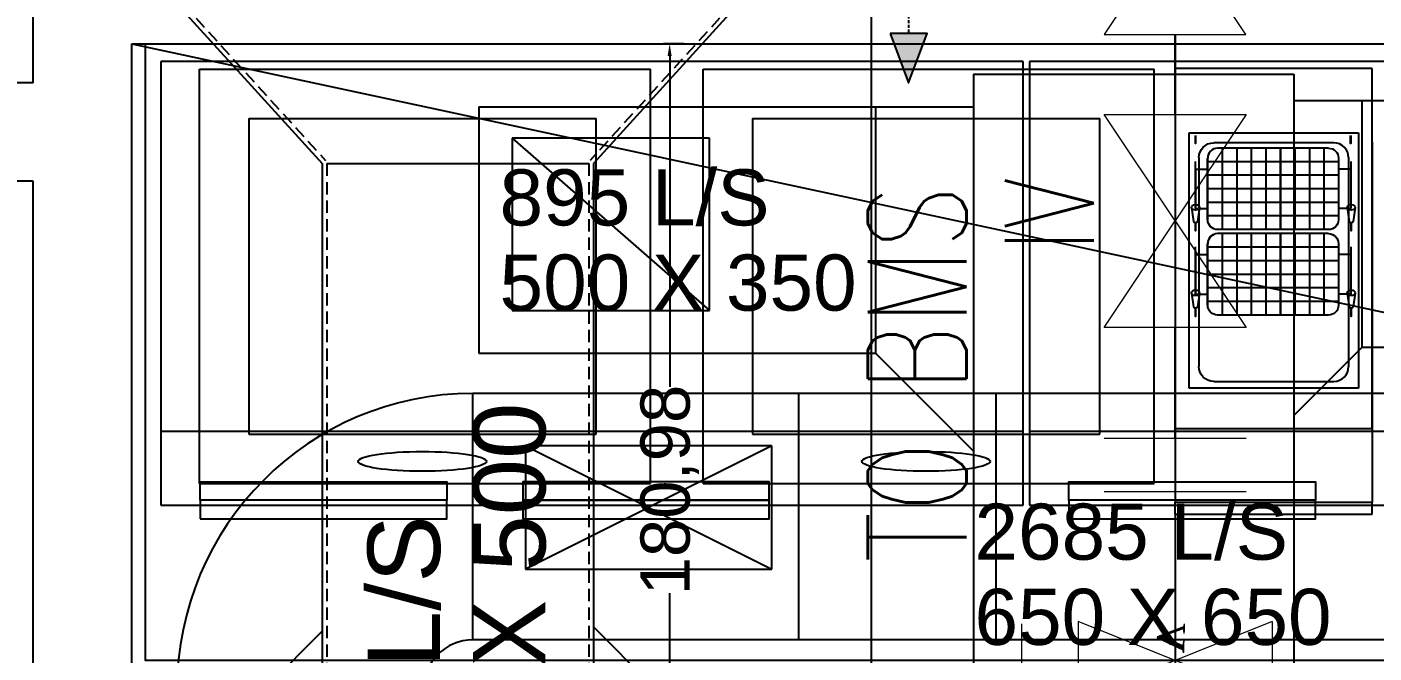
# Model space of a CAD drawing. Extents: x -2975 to 7327, y -1166 to 1029.
# Drawn here: x 318.1 to 591.4, y 582.1 to 709 of the extents above; entities that cross this region are included whole.
import ezdxf
from ezdxf.enums import TextEntityAlignment as Align

# ---------------------------------------------------------------- set-up
doc = ezdxf.new("R2010")
doc.units = 0
doc.header["$PDMODE"] = 34
for name, pattern in [('13032-XPS-L02$0$09014-XPS-L04$0$HIDDEN', [9.525, 6.35, -3.175]), ('DASHED', [0.75, 0.5, -0.25]), ('XR-Mince$0$Anchor Stor (Ground Floor Plan ) Xref$2$Retail Building ( Ground Floor ) Xref$0$HIDDEN', [0.375, 0.25, -0.125]), ('XR-Mince$0$DASHED', [0.75, 0.5, -0.25])]:
    doc.linetypes.add(name, pattern=pattern)
for name, color, linetype in [('13032-XPS-L02$0$09014-XPS-L04$0$M531G_CWS', 140, 'Continuous'), ('13032-XPS-L02$0$09014-XPS-L04$0$X-WSP-M-04-531-M08-09$0$Z000T_Symbol', 2, 'Continuous'), ('E-TEXT-LIGHTING', 7, 'Continuous'), ('M-EXHAUST', 1, 'Continuous'), ('M-FIRE FIGHTING-2 INCH', 1, 'Continuous'), ('M-FRESHAIR', 4, 'Continuous'), ('M-HVAC-BLUE', 5, 'Continuous'), ('M-PLUMBING-DRAIN-2 INCH', 6, 'Continuous'), ('M-PLUMBING-HWS-0.75 INCH', 1, 'Continuous'), ('WOOD1', 8, 'Continuous'), ('XR-Mince$0$EQUIP', 15, 'Continuous'), ('XR-Mince$0$EQUIPMENT', 15, 'Continuous'), ('XR-Mince$0$EQUIPMENT-WHITE', 8, 'Continuous'), ('XR-Mince$0$EQUIPMENTS', 15, 'Continuous'), ('XR-Mince$0$fur dashed', 15, 'XR-Mince$0$Anchor Stor (Ground Floor Plan ) Xref$2$Retail Building ( Ground Floor ) Xref$0$HIDDEN'), ('XR-Mince$0$new wall', 8, 'Continuous'), ('XR-Mince$0$TAXT', 8, 'Continuous')]:
    doc.layers.add(name, color=color, linetype=linetype)
for name, color, linetype, lineweight in [('13032-XPS-L02$0$09014-XPS-L04$0$P-DOMW-CPIP', 41, '13032-XPS-L02$0$09014-XPS-L04$0$CW', 30), ('13032-XPS-L02$0$09014-XPS-L04$0$P-DOMW-EQPM', 7, 'Continuous', 20), ('13032-XPS-L02$0$09014-XPS-L04$0$P-TEXT', 140, 'Continuous', 20), ('13032-XPS-L02$0$P-DOMW-CPIP', 41, '13032-XPS-L02$0$CW', 30), ('plumbing water supply', 40, 'Continuous', 13)]:
    doc.layers.add(name, color=color, linetype=linetype, lineweight=lineweight)
doc.styles.add('13032-XPS-L02$0$09014-XPS-L04$0$SCG-LIN', font='romans.shx', dxfattribs={"width": 0.85, "height": 1})
doc.styles.add('13032-XPS-L02$0$09014-XPS-L04$0$X-WSP-M-04-531-M07-10$0$WSP_2-5_200', font='romans.shx', dxfattribs={"width": 0.75, "height": 500})
doc.styles.add('13032-XPS-L02$0$09014-XPS-L04$0$X-WSP-M-04-531-M08-09$0$ROMANS', font='romans.shx', dxfattribs={"width": 0.75})
doc.styles.add('13032-XPS-L02$0$SCG-LIN', font='romans.shx', dxfattribs={"width": 0.85, "height": 1})
doc.styles.get("Standard").update_dxf_attribs({"font": 'arial.ttf'})
doc.styles.add('Value frame$0$Standard', font='times.ttf')
doc.linetypes.add('13032-XPS-L02$0$09014-XPS-L04$0$CW', pattern='A,1802.16164,-237.768554,["CW",13032-XPS-L02$0$09014-XPS-L04$0$SCG-LIN,S=220,R=359.896463,X=0,Y=-113.722379],-710.206471,1790.857906', length=4540.994571)
doc.linetypes.add('13032-XPS-L02$0$CW', pattern='A,1802.16164,-237.768554,["CW",13032-XPS-L02$0$SCG-LIN,S=220,R=359.896463,X=0,Y=-113.722379],-710.206471,1790.857906', length=4540.994571)
doc.dimstyles.new('ISO-25', dxfattribs={"dimtxt": 10, "dimasz": 2.5, "dimexe": 1.25, "dimexo": 0.625, "dimtad": 0, "dimtxsty": 'Standard', "dimcen": 2.5, "dimadec": 0, "dimazin": 0, "dimtfac": 1, "dimtix": 1, "dimtmove": 0, "dimatfit": 3, "dimfxl": 1, "dimarcsym": 0})

# ---------------------------------------------------------------- blocks, each defined once
blk = doc.blocks.new('XR-Mince$0$hhik')
for p, q in [((77.0638, 30.4425), (77.0638, 31.1725)), ((77.4638, 31.1725), (77.0638, 31.1725)), ((77.4638, 30.4425), (77.4638, 31.1725)), ((77.3857, 30.9273), (77.142, 30.9273)), ((77.112, 30.4735), (77.112, 30.8973)), ((77.4157, 30.4735), (77.4157, 30.8973)), ((77.1524, 30.7927), (77.3779, 30.7927)), ((77.1324, 30.6477), (77.1324, 30.7727)), ((77.3979, 30.7727), (77.3979, 30.6477)), ((77.1074, 30.6702), (77.1074, 30.7502)), ((77.1074, 30.7502), (77.1324, 30.7502)), ((77.4229, 30.7502), (77.3979, 30.7502)), ((77.1074, 30.6702), (77.1324, 30.6702)), ((77.4229, 30.6702), (77.3979, 30.6702)), ((77.1524, 30.6277), (77.3779, 30.6277)), ((77.1524, 30.6194), (77.3779, 30.6194)), ((77.1324, 30.4744), (77.1324, 30.5994)), ((77.3979, 30.5994), (77.3979, 30.4744)), ((77.1074, 30.4969), (77.1074, 30.5769)), ((77.1074, 30.5769), (77.1324, 30.5769)), ((77.4229, 30.5769), (77.3979, 30.5769)), ((77.1074, 30.4969), (77.1324, 30.4969)), ((77.4229, 30.4969), (77.3979, 30.4969)), ((77.1524, 30.4544), (77.3779, 30.4544)), ((77.0638, 30.2925), (77.4638, 30.2925))]:
    blk.add_line(p, q)
at = {"flags": 128}
for points in [[(77.1067, 30.7789), (77.1067, 30.7866), (77.1067, 30.7866), (77.1067, 30.7954), (77.1067, 30.7866), (77.1067, 30.7789)], [(77.4226, 30.7789), (77.4226, 30.7866), (77.4226, 30.7866), (77.4226, 30.7954), (77.4226, 30.7866), (77.4226, 30.7789)], [(77.1067, 30.7421), (77.1067, 30.6846), (77.1067, 30.6846), (77.1067, 30.6546), (77.1067, 30.6546), (77.1067, 30.6546)], [(77.4226, 30.7421), (77.4226, 30.6846), (77.4226, 30.6846), (77.4226, 30.6546), (77.4226, 30.6546), (77.4226, 30.6546)], [(77.1067, 30.6056), (77.1067, 30.6134), (77.1067, 30.6134), (77.1067, 30.6221), (77.1067, 30.6134), (77.1067, 30.6056)], [(77.4226, 30.6056), (77.4226, 30.6134), (77.4226, 30.6134), (77.4226, 30.6221), (77.4226, 30.6134), (77.4226, 30.6056)], [(77.1067, 30.5688), (77.1067, 30.5113), (77.1067, 30.5113), (77.1067, 30.4813), (77.1067, 30.4813), (77.1067, 30.4813)], [(77.4226, 30.5688), (77.4226, 30.5113), (77.4226, 30.5113), (77.4226, 30.4813), (77.4226, 30.4813), (77.4226, 30.4813)], [(77.1077, 30.4284), (77.1077, 30.4362), (77.1077, 30.4362), (77.1077, 30.4449), (77.1077, 30.4362), (77.1077, 30.4284)], [(77.142, 30.4435), (77.3857, 30.4435)], [(77.4226, 30.4284), (77.4226, 30.4362), (77.4226, 30.4362), (77.4226, 30.4449), (77.4226, 30.4362), (77.4226, 30.4284)]]:
    blk.add_lwpolyline(points, dxfattribs=at)
for centre, radius, start, end in [((77.142, 30.8973), 0.03, 90, 180), ((77.3779, 30.6477), 0.02, 270, 0), ((77.142, 30.4735), 0.03, 180, 270), ((77.3779, 30.4744), 0.02, 270, 0)]:
    blk.add_arc(centre, radius, start, end)
at = {"extrusion": (0, 0, -1)}
for centre, radius, start, end in [((-77.3857, 30.8973), 0.03, 90, 180), ((-77.1524, 30.7727), 0.02, 0, 90), ((-77.3779, 30.7727), 0.02, 90, 180), ((-77.1524, 30.6477), 0.02, 270, 0), ((-77.1524, 30.5994), 0.02, 0, 90), ((-77.3779, 30.5994), 0.02, 90, 180), ((-77.1524, 30.4744), 0.02, 270, 0), ((-77.3857, 30.4735), 0.03, 180, 270)]:
    blk.add_arc(centre, radius, start, end, dxfattribs=at)
blk.add_3dface([(77.0638, 30.2925), (77.4638, 30.2925), (77.4638, 31.0225), (77.0638, 31.0225)])
at = {"layer": 'XR-Mince$0$EQUIPMENT-WHITE'}
for p, q in [((77.0638, 31.1967), (77.0638, 31.1725)), ((77.4638, 31.1967), (77.0638, 31.1967)), ((77.4638, 31.1967), (77.4638, 31.1725)), ((77.092, 30.9407), (77.4357, 30.9407)), ((77.092, 30.4235), (77.092, 30.9407)), ((77.1619, 30.6277), (77.1619, 30.7927)), ((77.1914, 30.6277), (77.1914, 30.7927)), ((77.2209, 30.6277), (77.2209, 30.7927)), ((77.2504, 30.6277), (77.2504, 30.7927)), ((77.2799, 30.6277), (77.2799, 30.7927)), ((77.3094, 30.6277), (77.3094, 30.7927)), ((77.3389, 30.6277), (77.3389, 30.7927)), ((77.3684, 30.6277), (77.3684, 30.7927)), ((77.0987, 30.7483), (77.1027, 30.7763)), ((77.1146, 30.7483), (77.1107, 30.7763)), ((77.1324, 30.7652), (77.3979, 30.7652)), ((77.4146, 30.7483), (77.4186, 30.7763)), ((77.4305, 30.7483), (77.4266, 30.7763)), ((77.1324, 30.7377), (77.3979, 30.7377)), ((77.4229, 30.6702), (77.4229, 30.7502)), ((77.1324, 30.7102), (77.3979, 30.7102)), ((77.1324, 30.6827), (77.3979, 30.6827)), ((77.1324, 30.6552), (77.3979, 30.6552)), ((77.1619, 30.4544), (77.1619, 30.6194)), ((77.1914, 30.4544), (77.1914, 30.6194)), ((77.2209, 30.4544), (77.2209, 30.6194)), ((77.2504, 30.4544), (77.2504, 30.6194)), ((77.2799, 30.4544), (77.2799, 30.6194)), ((77.3094, 30.4544), (77.3094, 30.6194)), ((77.3389, 30.4544), (77.3389, 30.6194)), ((77.3684, 30.4544), (77.3684, 30.6194)), ((77.0987, 30.575), (77.1027, 30.603)), ((77.1146, 30.575), (77.1107, 30.603)), ((77.1324, 30.5919), (77.3979, 30.5919)), ((77.4146, 30.575), (77.4186, 30.603)), ((77.4305, 30.575), (77.4266, 30.603)), ((77.1324, 30.5644), (77.3979, 30.5644)), ((77.4229, 30.4969), (77.4229, 30.5769)), ((77.1324, 30.5369), (77.3979, 30.5369)), ((77.1324, 30.5094), (77.3979, 30.5094)), ((77.1324, 30.4819), (77.3979, 30.4819)), ((77.4357, 30.4235), (77.092, 30.4235))]:
    blk.add_line(p, q, dxfattribs=at)
at = {"layer": 'XR-Mince$0$EQUIPMENT-WHITE', "flags": 128}
blk.add_lwpolyline([(77.4357, 30.9407), (77.4357, 30.4235)], dxfattribs=at)
at = {"layer": 'XR-Mince$0$EQUIPMENT-WHITE'}
for centre in [(77.1067, 30.7477), (77.4226, 30.7477), (77.1067, 30.5745), (77.4226, 30.5745)]:
    blk.add_ellipse(centre, major_axis=(-0.008, 0), ratio=0.707107, dxfattribs=at)
at = {"layer": 'XR-Mince$0$EQUIPMENT-WHITE', "extrusion": (0, 0, -1)}
for centre in [(77.1067, 30.776), (77.4226, 30.776), (77.1067, 30.6027), (77.4226, 30.6027)]:
    blk.add_ellipse(centre, major_axis=(0.004, 0), ratio=0.707107, start_param=3.241887, end_param=6.182891, dxfattribs=at)
blk = doc.blocks.new('XR-Mince$0$Grill 91.5cm')
at = {"color": 5}
for p, q in [((65400.9, 289115.8, 0), (66315.9, 289115.8, 0)), ((66315.9, 288275.8, 0), (66315.9, 289115.8, 0)), ((65500.9, 289015.8, 0), (65500.9, 288375.8, 0)), ((65500.9, 289015.8, 0), (66205.9, 289015.8, 0)), ((66205.9, 288375.8, 0), (66205.9, 289015.8, 0)), ((65500.9, 288375.8, 0), (66205.9, 288375.8, 0)), ((65400.9, 288275.8, 0), (66315.9, 288275.8, 0))]:
    blk.add_line(p, q, dxfattribs=at)
blk.add_ellipse((65853, 288320.4, 0), major_axis=(130.2, 0), ratio=0.153867, dxfattribs=at)
at = {"layer": 'XR-Mince$0$EQUIP'}
blk.add_line((65400.9, 288275.8, 0), (65400.9, 289115.8, 0), dxfattribs=at)
blk = doc.blocks.new('XR-Mince$0$gege')
at = {"color": 1}
for p, q in [((-75718.7, 207075.2, 0), (-75718.7, 207975.2, 0)), ((-77468.7, 207075.2, 0), (-75718.7, 207075.2, 0))]:
    blk.add_line(p, q, dxfattribs=at)
at = {"layer": 'XR-Mince$0$EQUIPMENT'}
for p, q in [((-75718.7, 207975.2, 0), (-77468.7, 207975.2, 0)), ((-77468.7, 207975.2, 0), (-77468.7, 207075.2, 0)), ((-77468.7, 207225.2, 0), (-75718.7, 207225.2, 0))]:
    blk.add_line(p, q, dxfattribs=at)
at = {"layer": 'XR-Mince$0$EQUIPMENT', "linetype": 'XR-Mince$0$DASHED', "elevation": 0}
for points in [[(-76888.4, 207085.2), (-77388.6, 207085.2), (-77388.6, 207122.8), (-76888.4, 207122.8)], [(-76734.1, 207085.2), (-76233.8, 207085.2), (-76233.8, 207122.8), (-76734.1, 207122.8)], [(-77388.6, 207047.7), (-76888.4, 207047.7), (-76888.4, 207085.2), (-77388.6, 207085.2)], [(-76734.1, 207047.7), (-76233.8, 207047.7), (-76233.8, 207085.2), (-76734.1, 207085.2)]]:
    blk.add_lwpolyline(points, close=True, dxfattribs=at)
blk = doc.blocks.new('XR-Mince$0$Equipment')
at = {"layer": 'XR-Mince$0$EQUIPMENTS', "linetype": 'ByBlock'}
for p, q in [((353.08, 700.46, 0), (444.58, 700.46, 0)), ((353.08, 616.46, 0), (353.08, 700.46, 0)), ((444.58, 616.46, 0), (444.58, 700.46, 0)), ((455.29, 700.46, 0), (546.79, 700.46, 0)), ((455.29, 616.46, 0), (455.29, 700.46, 0)), ((520.22, 612.03, 0), (520.22, 702.03, 0)), ((521.5, 702.03, 0), (521.5, 612.03, 0)), ((546.79, 616.46, 0), (546.79, 700.46, 0)), ((591.06, 700.62, 0), (551.06, 700.62, 0)), ((363.08, 690.46, 0), (363.08, 626.46, 0)), ((363.08, 690.46, 0), (433.58, 690.46, 0)), ((433.58, 626.46, 0), (433.58, 690.46, 0)), ((465.29, 690.46, 0), (465.29, 626.46, 0)), ((465.29, 690.46, 0), (535.79, 690.46, 0)), ((535.79, 626.46, 0), (535.79, 690.46, 0)), ((553.88, 687.52, 0), (588.25, 687.52, 0)), ((588.25, 687.52, 0), (588.25, 635.8, 0)), ((551.06, 685.62, 0), (551.06, 612.62, 0)), ((582.2, 684.43, 0), (559.65, 684.43, 0)), ((560.6, 684.43, 0), (560.6, 667.93, 0)), ((563.55, 684.43, 0), (563.55, 667.93, 0)), ((566.5, 684.43, 0), (566.5, 667.93, 0)), ((569.45, 684.43, 0), (569.45, 667.93, 0)), ((572.4, 684.43, 0), (572.4, 667.93, 0)), ((575.35, 684.43, 0), (575.35, 667.93, 0)), ((578.3, 684.43, 0), (578.3, 667.93, 0)), ((581.25, 684.43, 0), (581.25, 667.93, 0)), ((591.06, 685.62, 0), (591.06, 612.62, 0)), ((555.88, 682.52, 0), (555.88, 640.14, 0)), ((557.65, 669.93, 0), (557.65, 682.43, 0)), ((584.2, 681.68, 0), (557.65, 681.68, 0)), ((584.2, 682.43, 0), (584.2, 669.93, 0)), ((586.25, 682.52, 0), (586.25, 640.14, 0)), ((555.15, 680.18, 0), (555.15, 672.18, 0)), ((555.15, 680.18, 0), (557.65, 680.18, 0)), ((584.2, 678.93, 0), (557.65, 678.93, 0)), ((586.7, 680.18, 0), (584.2, 680.18, 0)), ((586.7, 680.18, 0), (586.7, 672.18, 0)), ((584.2, 676.18, 0), (557.65, 676.18, 0)), ((584.2, 673.43, 0), (557.65, 673.43, 0)), ((554.39, 672.37, 0), (554.79, 669.57, 0)), ((555.15, 672.18, 0), (557.65, 672.18, 0)), ((555.99, 672.37, 0), (555.59, 669.57, 0)), ((584.2, 670.68, 0), (557.65, 670.68, 0)), ((586.7, 672.18, 0), (584.2, 672.18, 0)), ((585.98, 672.37, 0), (586.38, 669.57, 0)), ((587.58, 672.37, 0), (587.18, 669.57, 0)), ((582.2, 667.93, 0), (559.65, 667.93, 0)), ((582.2, 667.1, 0), (559.65, 667.1, 0)), ((560.6, 667.1, 0), (560.6, 650.6, 0)), ((563.55, 667.1, 0), (563.55, 650.6, 0)), ((566.5, 667.1, 0), (566.5, 650.6, 0)), ((569.45, 667.1, 0), (569.45, 650.6, 0)), ((572.4, 667.1, 0), (572.4, 650.6, 0)), ((575.35, 667.1, 0), (575.35, 650.6, 0)), ((578.3, 667.1, 0), (578.3, 650.6, 0)), ((581.25, 667.1, 0), (581.25, 650.6, 0)), ((557.65, 652.6, 0), (557.65, 665.1, 0)), ((584.2, 664.35, 0), (557.65, 664.35, 0)), ((584.2, 665.1, 0), (584.2, 652.6, 0)), ((555.15, 662.85, 0), (555.15, 654.85, 0)), ((555.15, 662.85, 0), (557.65, 662.85, 0)), ((584.2, 661.6, 0), (557.65, 661.6, 0)), ((586.7, 662.85, 0), (584.2, 662.85, 0)), ((586.7, 662.85, 0), (586.7, 654.85, 0)), ((584.2, 658.85, 0), (557.65, 658.85, 0)), ((584.2, 656.1, 0), (557.65, 656.1, 0)), ((554.39, 655.04, 0), (554.79, 652.24, 0)), ((555.15, 654.85, 0), (557.65, 654.85, 0)), ((555.99, 655.04, 0), (555.59, 652.24, 0)), ((584.2, 653.35, 0), (557.65, 653.35, 0)), ((586.7, 654.85, 0), (584.2, 654.85, 0)), ((585.98, 655.04, 0), (586.38, 652.24, 0)), ((587.58, 655.04, 0), (587.18, 652.24, 0)), ((582.2, 650.6, 0), (559.65, 650.6, 0)), ((558.88, 637.14, 0), (583.25, 637.14, 0)), ((588.25, 635.8, 0), (553.88, 635.8, 0)), ((345.22, 627.03, 0), (520.22, 627.03, 0)), ((363.08, 626.46, 0), (433.58, 626.46, 0)), ((465.29, 626.46, 0), (535.79, 626.46, 0)), ((521.5, 627.03, 0), (696.5, 627.03, 0)), ((353.08, 616.46, 0), (444.58, 616.46, 0)), ((455.29, 616.46, 0), (546.79, 616.46, 0)), ((551.06, 612.62, 0), (591.06, 612.62, 0)), ((551.06, 610.2, 0), (551.06, 612.62, 0)), ((591.06, 610.2, 0), (591.06, 612.62, 0)), ((345.22, 612.03, 0), (520.22, 612.03, 0)), ((521.5, 612.03, 0), (696.5, 612.03, 0)), ((551.06, 610.2, 0), (591.06, 610.2, 0))]:
    blk.add_line(p, q, dxfattribs=at)
at = {"layer": 'XR-Mince$0$EQUIPMENTS', "linetype": 'ByBlock', "elevation": 0}
for points in [[(342.16, 705.6), (922.71, 705.6), (922.71, 580.57), (342.16, 580.57)], [(403.25, 613.03), (353.23, 613.03), (353.23, 616.79), (403.25, 616.79)], [(418.68, 613.03), (468.71, 613.03), (468.71, 616.79), (418.68, 616.79)], [(579.53, 613.03), (529.51, 613.03), (529.51, 616.79), (579.53, 616.79)], [(353.23, 609.28), (403.25, 609.28), (403.25, 613.03), (353.23, 613.03)], [(418.68, 609.28), (468.71, 609.28), (468.71, 613.03), (418.68, 613.03)], [(529.51, 609.28), (579.53, 609.28), (579.53, 613.03), (529.51, 613.03)]]:
    blk.add_lwpolyline(points, close=True, dxfattribs=at)
for points in [[(553.88, 635.8), (553.88, 687.52)], [(555.19, 687.03), (555.19, 686.25), (555.19, 686.25), (555.19, 685.38), (555.19, 686.25), (555.19, 687.03)], [(586.67, 687.03), (586.67, 686.25), (586.67, 686.25), (586.67, 685.38), (586.67, 686.25), (586.67, 687.03)], [(583.25, 685.52), (558.88, 685.52)], [(555.19, 672.99), (555.19, 678.74), (555.19, 678.74), (555.19, 681.74), (555.19, 681.74), (555.19, 681.74)], [(586.78, 672.99), (586.78, 678.74), (586.78, 678.74), (586.78, 681.74), (586.78, 681.74), (586.78, 681.74)], [(555.19, 669.31), (555.19, 668.53), (555.19, 668.53), (555.19, 667.66), (555.19, 668.53), (555.19, 669.31)], [(586.78, 669.31), (586.78, 668.53), (586.78, 668.53), (586.78, 667.66), (586.78, 668.53), (586.78, 669.31)], [(555.19, 655.66), (555.19, 661.41), (555.19, 661.41), (555.19, 664.41), (555.19, 664.41), (555.19, 664.41)], [(586.78, 655.66), (586.78, 661.41), (586.78, 661.41), (586.78, 664.41), (586.78, 664.41), (586.78, 664.41)], [(555.19, 651.98), (555.19, 651.21), (555.19, 651.21), (555.19, 650.33), (555.19, 651.21), (555.19, 651.98)], [(586.78, 651.98), (586.78, 651.21), (586.78, 651.21), (586.78, 650.33), (586.78, 651.21), (586.78, 651.98)]]:
    blk.add_lwpolyline(points, dxfattribs=at)
at = {"layer": 'XR-Mince$0$EQUIPMENTS', "linetype": 'ByBlock', "extrusion": (0, 0, -1)}
for centre, radius, start, end in [((-558.88, 682.52, 0), 3, 0, 90), ((-582.21, 682.43, 0), 2, 90, 180), ((-559.66, 669.93, 0), 2, 270, 0), ((-582.21, 669.93, 0), 2, 180, 270), ((-582.21, 665.1, 0), 2, 90, 180), ((-559.66, 652.6, 0), 2, 270, 0), ((-582.21, 652.6, 0), 2, 180, 270), ((-558.88, 640.14, 0), 3, 270, 0)]:
    blk.add_arc(centre, radius, start, end, dxfattribs=at)
at = {"layer": 'XR-Mince$0$EQUIPMENTS', "linetype": 'ByBlock'}
for centre, radius, start, end in [((559.66, 682.43, 0), 2, 90, 180), ((583.25, 682.52, 0), 3, 0, 90), ((559.66, 665.1, 0), 2, 90, 180), ((583.25, 640.14, 0), 3, 270, 0)]:
    blk.add_arc(centre, radius, start, end, dxfattribs=at)
for centre, major_axis, ratio in [((555.19, 672.42, 0), (0.8, 0), 0.707107), ((586.78, 672.42, 0), (0.8, 0), 0.707107), ((555.19, 655.1, 0), (0.8, 0), 0.707107), ((586.78, 655.1, 0), (0.8, 0), 0.707107), ((398.3, 620.92, 0), (13.02, 0), 0.153867), ((500.51, 620.92, 0), (13.02, 0), 0.153867)]:
    blk.add_ellipse(centre, major_axis=major_axis, ratio=ratio, dxfattribs=at)
at = {"layer": 'XR-Mince$0$EQUIPMENTS', "linetype": 'ByBlock', "extrusion": (0, 0, -1)}
for centre in [(555.19, 669.6, 0), (586.78, 669.6, 0), (555.19, 652.27, 0), (586.78, 652.27, 0)]:
    blk.add_ellipse(centre, major_axis=(-0.4, 0), ratio=0.707107, start_param=3.241887, end_param=6.182891, dxfattribs=at)
at = {"layer": 'XR-Mince$0$EQUIPMENTS', "linetype": 'ByBlock'}
blk.add_3dface([(591.06, 700.62, 0), (551.06, 700.62, 0), (551.06, 627.62, 0), (591.06, 627.62, 0)], dxfattribs=at)
at = {"layer": 'XR-Mince$0$EQUIPMENTS', "linetype": 'ByBlock', "xscale": 0.1, "yscale": 0.1, "zscale": 0.1}
for name, p in [('XR-Mince$0$gege', (8092.09, -20095.49, 0)), ('XR-Mince$0$Grill 91.5cm', (-6187.01, -28211.12, 0)), ('XR-Mince$0$Grill 91.5cm', (-6084.8, -28211.12, 0)), ('XR-Mince$0$gege', (8268.37, -20095.49, 0))]:
    blk.add_blockref(name, p, dxfattribs=at)
at = {"layer": 'XR-Mince$0$EQUIPMENTS', "linetype": 'ByBlock', "xscale": 100, "yscale": 100, "zscale": 100, "rotation": 180}
blk.add_blockref('XR-Mince$0$hhik', (8297.45, 3729.87, 0), dxfattribs=at)
blk = doc.blocks.new('XR-Mince')
at = {"layer": 'XR-Mince$0$fur dashed'}
for p, q in [((520.22, 702.03, 0), (345.22, 702.03, 0)), ((345.22, 702.03, 0), (345.22, 612.03, 0)), ((696.5, 702.03, 0), (521.5, 702.03, 0))]:
    blk.add_line(p, q, dxfattribs=at)
at = {"layer": 'XR-Mince$0$new wall'}
for p, q in [((319.33, 697.71), (319.33, 776.1)), ((339.33, 576.69), (339.33, 705.6)), ((339.33, 576.69), (339.33, 705.6)), ((339.33, 705.6, 0), (924.96, 705.6, 0)), ((319.33, 697.71), (-54.97, 697.71)), ((319.33, 677.71), (-54.97, 677.71)), ((319.33, 576.69), (319.33, 677.71))]:
    blk.add_line(p, q, dxfattribs=at)
at = {"layer": 'XR-Mince$0$TAXT'}
blk.add_blockref('XR-Mince$0$Equipment', (0, 0), dxfattribs=at)
blk = doc.blocks.new('control valve')
at = {"color": 32, "true_color": 0xcd6928}
for p, q in [((328.3399, 11.3625), (328.3399, 11.49)), ((328.4382, 11.3587), (328.4382, 11.4937)), ((328.7757, 11.4937), (328.4382, 11.3587)), ((328.7757, 11.3587), (328.4382, 11.4937)), ((328.7757, 11.3587), (328.7757, 11.4937)), ((328.4382, 11.4262), (328.3399, 11.4262))]:
    blk.add_line(p, q, dxfattribs=at)
at = {"color": 32, "true_color": 0xcd6928, "style": 'Value frame$0$Standard'}
for s, p in [('B', (328.5708, 11.5072)), ('v', (328.5753, 11.4121))]:
    blk.add_text(s, height=0.0675, rotation=271.8111, dxfattribs=at).set_placement(p)
blk = doc.blocks.new('*D89')
at = {"layer": 'Defpoints', "color": 0, "transparency": 16777216}
for p in [(448.49, 705.6), (451.98, 705.6, 0), (451.98, 524.61, 0)]:
    blk.add_point(p, dxfattribs=at)
at = {"layer": 'M-FIRE FIGHTING-2 INCH', "color": 0, "lineweight": -2, "transparency": 16777216}
for p, q in [((451.36, 705.6), (447.24, 705.6)), ((448.49, 703.1), (448.49, 636.03)), ((448.49, 527.11), (448.49, 594.18)), ((451.36, 524.61), (447.24, 524.61))]:
    blk.add_line(p, q, dxfattribs=at)
at = {"layer": 'M-FIRE FIGHTING-2 INCH', "color": 0, "transparency": 16777216}
for points in [[(448.07, 703.1), (448.9, 703.1), (448.49, 705.6)], [(448.07, 527.11), (448.9, 527.11), (448.49, 524.61)]]:
    blk.add_solid(points, dxfattribs=at)
at = {"layer": 'M-FIRE FIGHTING-2 INCH', "color": 0, "transparency": 16777216, "insert": (448.49, 615.11), "char_height": 10, "attachment_point": 5, "rotation": 90}
blk.add_mtext('180,98', dxfattribs=at)
blk = doc.blocks.new('13032-XPS-L02$0$09014-XPS-L04$0$X-WSP-M-04-531-M08-09$0$PSV-IV')
blk.add_lwpolyline([(0, -2), (0, 2), (3, 0), (6, 2), (6, -2), (3, 0), (0, -2)], close=True)
at = {"layer": '13032-XPS-L02$0$09014-XPS-L04$0$X-WSP-M-04-531-M08-09$0$Z000T_Symbol', "style": '13032-XPS-L02$0$09014-XPS-L04$0$X-WSP-M-04-531-M08-09$0$ROMANS', "width": 0.75}
blk.add_attdef('IV', text='', height=2.5, dxfattribs=at).set_placement((3, 4.246), align=Align.MIDDLE_CENTER)
blk = doc.blocks.new('13032-XPS-L02$0$09014-XPS-L04$0$X-WSP-M-04-531-M08-09$0$PSV-NRV')
blk.add_lwpolyline([(3, 0), (0, 2), (0, -2), (3, 0), (6, 2), (6, -2)])
at = {"layer": '13032-XPS-L02$0$09014-XPS-L04$0$X-WSP-M-04-531-M08-09$0$Z000T_Symbol', "style": '13032-XPS-L02$0$09014-XPS-L04$0$X-WSP-M-04-531-M08-09$0$ROMANS', "width": 0.75}
blk.add_attdef('NRV', text='', height=2.5, dxfattribs=at).set_placement((3, 4.246), align=Align.MIDDLE_CENTER)
blk = doc.blocks.new('13032-XPS-L02$0$09014-XPS-L04$0$X-WSP-M-04-531-M08-09$0$PSF-wm')
for p, q in [((0, 3), (0, -3)), ((8, 3), (8, -3)), ((1, 0), (0, 0)), ((7, 0), (8, 0))]:
    blk.add_line(p, q)
blk.add_circle((4, 0), 3)
at = {"layer": '13032-XPS-L02$0$09014-XPS-L04$0$X-WSP-M-04-531-M08-09$0$Z000T_Symbol', "style": '13032-XPS-L02$0$09014-XPS-L04$0$X-WSP-M-04-531-M08-09$0$ROMANS', "width": 0.75}
blk.add_attdef('W', text='', height=2.5, dxfattribs=at).set_placement((4, 0), align=Align.MIDDLE_CENTER)
blk = doc.blocks.new('13032-XPS-L02$0$09014-XPS-L04$0$X-WSP-M-04-531-M08-09$0$PSF-flc')
for p, q in [((0, -2), (0, 2)), ((1.5, -2), (1.5, 2))]:
    blk.add_line(p, q)
blk = doc.blocks.new('A$C43130899')
blk.add_hatch(color=7).paths.add_polyline_path([(2724.9, -3656.9), (2724.9, -3581.9), (2624.9, -3619.4)])
at = {"color": 7}
blk.add_line((2674.9, -3619.4), (2674.9, -3619.4), dxfattribs=at)
blk.add_lwpolyline([(2724.9, -3581.9), (2624.9, -3619.4), (2724.9, -3656.9)], close=True, dxfattribs=at)
at = {"layer": '13032-XPS-L02$0$09014-XPS-L04$0$M531G_CWS', "color": 7, "linetype": '13032-XPS-L02$0$09014-XPS-L04$0$HIDDEN'}
blk.add_lwpolyline([(3599.8, -3948.5), (3599.8, -3619.4), (2724.9, -3619.4)], dxfattribs=at)
at = {"layer": '13032-XPS-L02$0$09014-XPS-L04$0$P-DOMW-CPIP', "color": 7}
for points in [[(1903.6, -4160.5), (2128.6, -4160.5)], [(2560.6, -4160.4), (2722.6, -4160.3)], [(3154.6, -4160.1), (3316.6, -4160.1)], [(3892.6, -4160), (4054.6, -4160)]]:
    blk.add_lwpolyline(points, dxfattribs=at)
at = {"layer": '13032-XPS-L02$0$P-DOMW-CPIP', "color": 7}
blk.add_line((4486.6, -4159.9), (5050, -4159.9), dxfattribs=at)
at = {"layer": '13032-XPS-L02$0$09014-XPS-L04$0$P-DOMW-EQPM', "color": 7, "ltscale": 850}
ref = blk.add_blockref('13032-XPS-L02$0$09014-XPS-L04$0$X-WSP-M-04-531-M08-09$0$PSV-NRV', (2722.6, -4160), dxfattribs=dict(at, xscale=72.0000000316499, yscale=72.00000000000001, zscale=71.99999999999996, rotation=359.9859089875833))
ref.add_attrib('NRV', 'NRV', dxfattribs={"layer": '13032-XPS-L02$0$09014-XPS-L04$0$X-WSP-M-04-531-M08-09$0$Z000T_Symbol', "color": 7, "height": 180, "rotation": 359.9859, "style": '13032-XPS-L02$0$09014-XPS-L04$0$X-WSP-M-04-531-M08-09$0$ROMANS', "width": 0.75}).set_placement((2938.7, -3854.4), align=Align.MIDDLE_CENTER)
ref = blk.add_blockref('13032-XPS-L02$0$09014-XPS-L04$0$X-WSP-M-04-531-M08-09$0$PSV-IV', (2560.6, -4160.4), dxfattribs=dict(at, xscale=72.00000003164996, yscale=72.00000000000006, zscale=71.99999999999996, rotation=180.0140910124166))
ref.add_attrib('IV', 'IV', dxfattribs={"layer": '13032-XPS-L02$0$09014-XPS-L04$0$X-WSP-M-04-531-M08-09$0$Z000T_Symbol', "color": 7, "height": 180, "rotation": 0.0141, "style": '13032-XPS-L02$0$09014-XPS-L04$0$X-WSP-M-04-531-M08-09$0$ROMANS', "width": 0.75}).set_placement((2357.2, -3905), align=Align.MIDDLE_CENTER)
ref = blk.add_blockref('13032-XPS-L02$0$09014-XPS-L04$0$X-WSP-M-04-531-M08-09$0$PSV-IV', (4054.6, -4160), dxfattribs=dict(at, xscale=-72.00000003164996, yscale=72.00000000000006, zscale=71.99999999999996, rotation=180.0140910124166))
ref.add_attrib('IV', 'IV', dxfattribs={"layer": '13032-XPS-L02$0$09014-XPS-L04$0$X-WSP-M-04-531-M08-09$0$Z000T_Symbol', "color": 7, "height": 180, "rotation": 0.0141, "style": '13032-XPS-L02$0$09014-XPS-L04$0$X-WSP-M-04-531-M08-09$0$ROMANS', "width": 0.75}).set_placement((4291.1, -3916), align=Align.MIDDLE_CENTER)
ref = blk.add_blockref('13032-XPS-L02$0$09014-XPS-L04$0$X-WSP-M-04-531-M08-09$0$PSF-wm', (3316.6, -4160.2), dxfattribs=dict(at, xscale=-72.00000003164996, yscale=72.00000000000006, zscale=71.99999999999996, rotation=180.0140910124166))
ref.add_attrib('W', 'M', dxfattribs={"layer": '13032-XPS-L02$0$09014-XPS-L04$0$X-WSP-M-04-531-M08-09$0$Z000T_Symbol', "color": 7, "height": 180, "rotation": 0.0141, "style": '13032-XPS-L02$0$09014-XPS-L04$0$X-WSP-M-04-531-M08-09$0$ROMANS', "width": 0.75}).set_placement((3604.6, -4160.1), align=Align.MIDDLE_CENTER)
at = {"layer": '13032-XPS-L02$0$09014-XPS-L04$0$P-DOMW-EQPM', "color": 7, "ltscale": 850, "xscale": -72.0000000316499, "yscale": 72.00000000000001, "zscale": 71.99999999999996, "rotation": 0.01409101241665489}
blk.add_blockref('13032-XPS-L02$0$09014-XPS-L04$0$X-WSP-M-04-531-M08-09$0$PSF-flc', (1903.6, -4160.5), dxfattribs=at)
at = {"layer": '13032-XPS-L02$0$09014-XPS-L04$0$P-TEXT', "color": 7, "insert": (1651.8, -3737), "char_height": 200, "width": 1636.054, "attachment_point": 7, "rotation": 0.0001, "style": '13032-XPS-L02$0$09014-XPS-L04$0$X-WSP-M-04-531-M07-10$0$WSP_2-5_200'}
blk.add_mtext('TO BMS', dxfattribs=at)

msp = doc.modelspace()

# ---------------------------------------------------------------- block references
at = {"layer": 'E-TEXT-LIGHTING'}
msp.add_blockref('XR-Mince', (0, 0), dxfattribs=at)

# ---------------------------------------------------------------- next in the draw order: linework, layer by layer
at = {"layer": 'M-EXHAUST', "color": 1, "linetype": 'Continuous'}
for p, q in [((510.151, 699.447, 0), (510.151, 560.989, 0)), ((510.151, 699.447, 0), (575.151, 699.447, 0)), ((575.151, 699.447, 0), (575.151, -487.754, 0)), ((409.777, 692.849), (510.151, 692.849, 0)), ((409.777, 692.849), (409.777, 642.849)), ((490.279, 692.849, 0), (490.279, 642.849, 0)), ((854.934, 694.02), (575.151, 694.02)), ((588.96, 694.02), (588.96, 644.02)), ((456.558, 686.487, 0), (416.558, 686.487, 0)), ((416.558, 686.487, 0), (416.558, 651.487, 0)), ((416.558, 686.487, 0), (456.558, 651.487, 0)), ((456.558, 651.487, 0), (456.558, 686.487, 0)), ((416.558, 651.487, 0), (456.558, 651.487, 0)), ((409.777, 642.849), (490.279, 642.849, 0)), ((490.279, 642.849, 0), (510.151, 622.977, 0)), ((588.96, 644.02), (575.151, 630.21)), ((854.934, 644.02), (588.96, 644.02))]:
    msp.add_line(p, q, dxfattribs=at)
at = {"layer": 'M-FRESHAIR', "color": 4, "linetype": 'Continuous'}
for p, q in [((855.395, 634.704), (408.537, 634.704, 0)), ((408.537, 584.704), (408.537, 634.704, 0)), ((474.662, 634.704, 0), (474.662, 584.704)), ((514.662, 634.704, 0), (514.662, 584.704)), ((469.204, 624.072, 0), (419.204, 624.072, 0)), ((419.204, 624.072, 0), (419.204, 599.072, 0)), ((419.204, 624.072, 0), (469.204, 599.072, 0)), ((469.204, 599.072, 0), (469.204, 624.072, 0)), ((419.204, 599.072, 0), (469.204, 599.072, 0)), ((855.395, 584.704), (408.537, 584.704))]:
    msp.add_line(p, q, dxfattribs=at)
at = {"layer": 'M-FRESHAIR', "color": 4}
msp.add_line((469.204, 624.072, 0), (419.204, 599.072, 0), dxfattribs=at)
at = {"layer": 'M-FRESHAIR', "color": 4, "linetype": 'Continuous'}
for radius in [60, 10]:
    msp.add_arc((408.537, 574.704), radius, 90, 180, dxfattribs=at)
at = {"layer": 'M-HVAC-BLUE', "color": 3, "linetype": 'DASHED', "ltscale": 5}
for p, q in [((342.285, 721.919), (378.669, 681.919)), ((468.721, 721.919), (432.337, 681.919)), ((378.903, 681.314), (378.903, 497.878)), ((432.103, 681.314), (432.103, 497.878))]:
    msp.add_line(p, q, dxfattribs=at)
at = {"layer": 'M-HVAC-BLUE', "color": 3, "linetype": 'Continuous'}
for p, q in [((341.619, 721.314), (378.003, 681.314)), ((469.387, 721.314), (433.003, 681.314)), ((378.003, 681.314), (378.003, 496.978)), ((378.903, 681.314), (432.103, 681.314)), ((433.003, 681.314), (433.003, 496.978)), ((364.666, 573.159), (378.003, 586.497)), ((456.303, 564.061), (433.003, 587.36))]:
    msp.add_line(p, q, dxfattribs=at)
at = {"layer": 'M-PLUMBING-DRAIN-2 INCH', "color": 6, "linetype": 'Continuous'}
msp.add_line((489.359, 828.588), (489.359, 340.28), dxfattribs=at)
at = {"layer": 'M-PLUMBING-HWS-0.75 INCH', "color": 3, "linetype": 'Continuous'}
msp.add_line((551.063, 610.196), (551.063, 499.772), dxfattribs=at)
at = {"layer": 'WOOD1'}
msp.add_line((339.328, 705.598), (922.711, 580.57, 0), dxfattribs=at)
at = {"layer": 'WOOD1', "color": 8, "elevation": 0}
msp.add_lwpolyline([(342.155, 705.596), (922.711, 705.596), (922.711, 580.57), (342.155, 580.57)], close=True, dxfattribs=at)

# ---------------------------------------------------------------- next in the draw order: block references
at = {"layer": 'M-PLUMBING-HWS-0.75 INCH', "xscale": 0.1, "yscale": 0.1, "zscale": 0.1, "rotation": 90}
msp.add_blockref('A$C43130899', (135.027, 435.214), dxfattribs=at)
at = {"layer": 'plumbing water supply', "color": 3, "xscale": -116.7705318251706, "yscale": 116.7705318251708, "zscale": 116.7705318251708, "rotation": 180.0000294500906}
msp.add_blockref('control valve', (-37820.548, 1914.795), dxfattribs=at)

# ---------------------------------------------------------------- next in the draw order: texts
at = {"layer": 'M-EXHAUST', "color": 1, "linetype": 'Continuous'}
for s, p in [('895 L/S', (413.974, 668.761, 0)), ('500 X 350', (413.974, 651.487, 0)), ('2685 L/S', (510.346, 600.981)), ('650 X 650', (510.346, 583.706))]:
    msp.add_text(s, height=11.3759, dxfattribs=at).set_placement(p)
at = {"layer": 'M-HVAC-BLUE', "color": 3, "linetype": 'Continuous'}
for s, p in [('550 X 500', (423.278, 539.209)), ('980 L/S', (401.893, 539.209))]:
    msp.add_text(s, height=14.7024, rotation=90, dxfattribs=at).set_placement(p)

# ---------------------------------------------------------------- next in the draw order: dimensions: what is measured, and where the dimension line sits
at = {"layer": 'M-FIRE FIGHTING-2 INCH', "color": 32, "true_color": 0xcd6928}
dim = msp.add_linear_dim(base=(448.488, 705.596), p1=(451.984, 524.614, 0), p2=(451.984, 705.596, 0), angle=90, dimstyle='ISO-25', dxfattribs=at)
dim.commit()
dim.dimension.update_dxf_attribs({"geometry": '*D89', "text_midpoint": (448.488, 615.105)})

doc.saveas('drawing.dxf')
